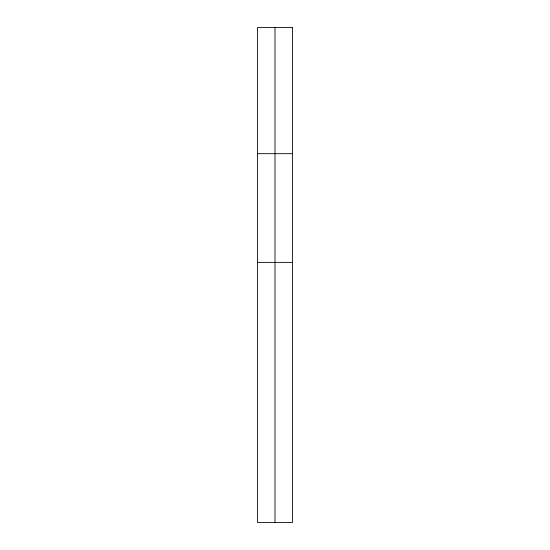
<?xml version="1.0" encoding="UTF-8"?>
<svg xmlns="http://www.w3.org/2000/svg" width="550" height="550" viewBox="0 0 550 550"><rect width="100%" height="100%" fill="white"/><g stroke="black" fill="none" stroke-linecap="round" stroke-linejoin="round"><path stroke-width="0.82" d="M257.531 153.677L292.469 153.677M257.531 262.384L292.469 262.384M275 27.5L275 153.512M275 153.677L275 522.5M292.469 27.5L257.531 27.5L257.531 522.5L292.469 522.5L292.469 27.5"/></g></svg>
